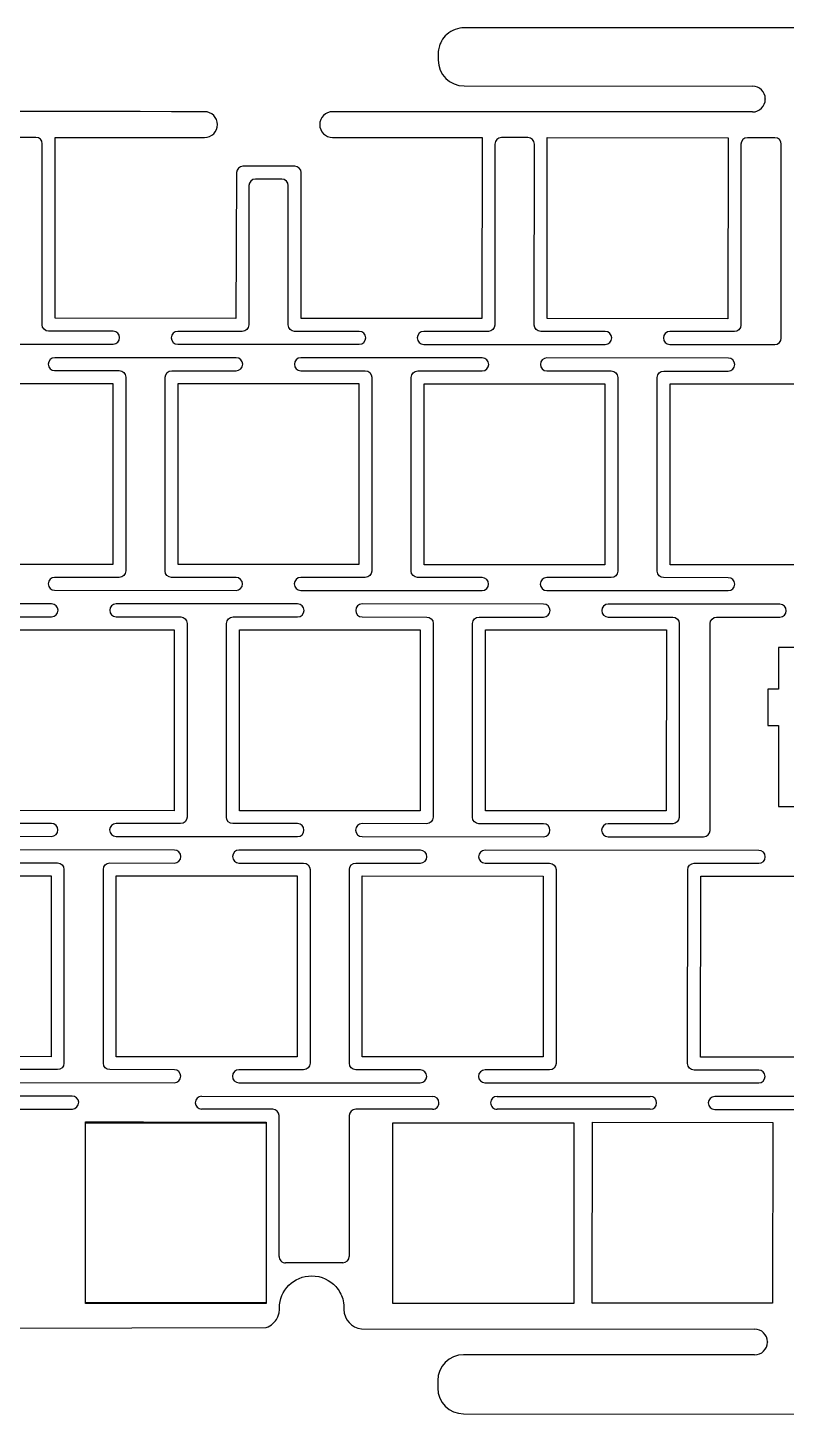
# Model space of a CAD drawing. Header units: millimetres. Extents: x -533 to 933, y 34 to 166.
# Drawn here: x 40.7 to 99.4, y 59 to 166.3 of the extents above; entities that cross this region are included whole.
import ezdxf

# ---------------------------------------------------------------- set-up
doc = ezdxf.new("R2010")
doc.units = ezdxf.units.MM
doc.header["$MEASUREMENT"] = 0
doc.layers.get('0').update_dxf_attribs({"lineweight": 0})

msp = doc.modelspace()

# ---------------------------------------------------------------- linework, layer by layer
at = {"color": 18, "lineweight": 25, "true_color": 0x000000}
for p, q in [((74.49, 161.82), (96.82, 161.81)), ((97.81, 160.82), (97.81, 160.8)), ((49.4, 159.84), (27.16, 159.85)), ((51.83, 159.83), (49.4, 159.84)), ((54.4, 159.83), (51.83, 159.83)), ((55.4, 158.83), (55.4, 158.83)), ((63.31, 158.83), (63.31, 158.83)), ((96.82, 159.81), (64.31, 159.83)), ((42.82, 143.84), (42.83, 157.84)), ((42.83, 157.84), (54.4, 157.83)), ((64.31, 157.83), (75.88, 157.82)), ((75.88, 157.82), (75.87, 143.82)), ((61.38, 155.61), (57.37, 155.61)), ((56.87, 155.11), (56.82, 143.83)), ((61.87, 143.83), (61.88, 155.11)), ((56.82, 143.83), (42.82, 143.84)), ((75.87, 143.82), (61.87, 143.83)), ((100.56, 118.36), (98.84, 118.36)), ((98.84, 118.36), (98.84, 115.13)), ((98.84, 115.13), (98.02, 115.13)), ((98.02, 115.13), (98.02, 112.33)), ((98.02, 112.33), (98.84, 112.33)), ((98.84, 112.33), (98.84, 106.06)), ((98.84, 106.06), (100.56, 106.06)), ((54.17, 83.63), (72.04, 83.62)), ((59.67, 82.63), (54.17, 82.63)), ((77.04, 83.62), (88.9, 83.62)), ((45.17, 68.64), (45.17, 81.64)), ((45.17, 81.64), (49.67, 81.64)), ((45.17, 81.58), (59.16, 81.58)), ((45.17, 67.58), (45.17, 81.58)), ((49.67, 81.64), (53.67, 81.63)), ((59.16, 81.58), (59.16, 67.58)), ((60.17, 80.69), (60.17, 82.13)), ((65.6, 82.13), (65.6, 71.24)), ((69.93, 82.62), (66.1, 82.63)), ((68.98, 81.58), (82.98, 81.58)), ((68.98, 67.58), (68.98, 81.58)), ((83.42, 82.62), (82.04, 82.62)), ((82.98, 81.58), (82.98, 67.58)), ((88.9, 82.62), (83.42, 82.62)), ((83.42, 82.62), (83.42, 82.62)), ((65.1, 70.74), (60.67, 70.74)), ((45.17, 67.64), (45.17, 68.64)), ((59.16, 67.63), (45.17, 67.64)), ((59.16, 68.59), (59.16, 67.63)), ((59.16, 67.58), (45.17, 67.58)), ((82.98, 67.58), (68.98, 67.58)), ((13.69, 65.64), (59.16, 65.72)), ((66.55, 65.63), (96.98, 65.61)), ((97.97, 64.62), (97.97, 64.6)), ((96.98, 63.61), (74.45, 63.62)), ((74.45, 59.05), (141.49, 59.02))]:
    msp.add_line(p, q, dxfattribs=at)
for points in [[(80.93, 157.82), (94.93, 157.81), (94.92, 143.81), (80.92, 143.82)], [(47.29, 138.79), (47.29, 124.79), (33.29, 124.79), (33.29, 138.79)], [(52.34, 124.78), (52.34, 138.78), (66.34, 138.78), (66.34, 124.78)], [(85.39, 124.77), (71.39, 124.77), (71.39, 138.77), (85.39, 138.77)], [(104.44, 124.76), (90.44, 124.77), (90.44, 138.77), (104.44, 138.76)], [(52.05, 119.73), (52.04, 105.73), (38.04, 105.74), (38.05, 119.74)], [(71.09, 105.72), (57.09, 105.73), (57.1, 119.73), (71.1, 119.72)], [(76.15, 119.72), (90.15, 119.72), (90.14, 105.72), (76.14, 105.72)], [(42.51, 86.69), (28.51, 86.7), (28.51, 100.7), (42.51, 100.69)], [(47.56, 100.69), (61.56, 100.68), (61.56, 86.68), (47.56, 86.69)], [(66.61, 86.68), (66.61, 100.68), (80.61, 100.67), (80.61, 86.67)], [(92.8, 86.66), (92.81, 100.66), (106.81, 100.66), (106.8, 86.66)], [(84.42, 81.62), (98.39, 81.61), (98.38, 67.61), (84.41, 67.62)]]:
    msp.add_lwpolyline(points, close=True, dxfattribs=at)
for points, knots in [([(117.8, 161.8), (121.84, 161.8), (125.89, 161.8), (129.48, 161.8), (131.31, 161.79), (133.02, 161.79), (134.56, 161.79), (135.26, 161.79), (135.92, 161.79), (136.54, 161.79), (136.98, 161.79), (137.48, 161.79), (138.07, 161.79), (138.4, 161.79), (138.75, 161.79), (139.13, 161.79), (139.58, 161.79), (140.13, 161.99), (140.49, 162.33), (140.83, 162.64), (141, 163.05), (141.06, 163.3), (141.1, 163.43), (141.13, 163.57), (141.13, 163.79), (141.13, 163.92), (141.13, 164.16), (141.13, 164.29), (141.13, 165.4), (140.23, 166.29), (139.13, 166.29), (126.16, 166.3), (113.19, 166.31), (102.45, 166.31), (97.08, 166.32), (92.27, 166.32), (88.29, 166.32), (87.2, 166.32), (86.18, 166.32), (85.22, 166.32), (84.63, 166.32), (84.06, 166.32), (83.39, 166.32), (81.13, 166.32), (78.07, 166.33), (74.49, 166.33), (74.06, 166.33), (73.52, 166.14), (73.15, 165.81), (72.8, 165.5), (72.62, 165.08), (72.55, 164.83), (72.52, 164.7), (72.49, 164.55), (72.49, 164.33), (72.49, 164.19), (72.49, 163.96), (72.49, 163.82), (72.49, 162.72), (73.38, 161.82), (74.49, 161.82)], [0, 0, 0, 0, 1, 1, 1, 2, 2, 2, 3, 3, 3, 4, 4, 4, 5, 5, 5, 6, 6, 6, 7, 7, 7, 8, 8, 8, 9, 9, 9, 10, 10, 10, 11, 11, 11, 12, 12, 12, 13, 13, 13, 14, 14, 14, 15, 15, 15, 16, 16, 16, 17, 17, 17, 18, 18, 18, 19, 19, 19, 20, 20, 20, 20]), ([(38.27, 142.84), (38.55, 142.84), (38.77, 143.06), (38.77, 143.34), (38.77, 143.34), (38.78, 157.34), (38.78, 157.34), (38.78, 157.62), (39, 157.84), (39.28, 157.84), (39.28, 157.84), (41.33, 157.84), (41.33, 157.84), (41.33, 157.84), (41.33, 157.84), (41.33, 157.84), (41.61, 157.84), (41.83, 157.62), (41.83, 157.34), (41.83, 157.34), (41.82, 143.34), (41.82, 143.34), (41.82, 143.06), (42.05, 142.84), (42.32, 142.84), (42.32, 142.84), (47.32, 142.84), (47.32, 142.84), (47.32, 142.84), (47.32, 142.84), (47.32, 142.84), (47.6, 142.84), (47.82, 142.61), (47.82, 142.34), (47.82, 142.06), (47.6, 141.84), (47.32, 141.84), (47.32, 141.84), (42.27, 141.84), (42.27, 141.84), (42.27, 141.84), (33.27, 141.84), (33.27, 141.84), (32.99, 141.84), (32.77, 142.07), (32.77, 142.34), (32.77, 142.34), (32.77, 142.34), (32.77, 142.34), (32.77, 142.62), (33, 142.84), (33.27, 142.84), (33.27, 142.84), (38.27, 142.84), (38.27, 142.84)], [0, 0, 0, 0, 1, 1, 1, 2, 2, 2, 3, 3, 3, 4, 4, 4, 5, 5, 5, 6, 6, 6, 7, 7, 7, 8, 8, 8, 9, 9, 9, 10, 10, 10, 11, 11, 11, 12, 12, 12, 13, 13, 13, 14, 14, 14, 15, 15, 15, 16, 16, 16, 17, 17, 17, 18, 18, 18, 18]), ([(79.92, 143.32), (79.92, 143.04), (80.15, 142.82), (80.42, 142.82), (80.42, 142.82), (85.42, 142.82), (85.42, 142.82), (85.7, 142.82), (85.92, 142.59), (85.92, 142.32), (85.92, 142.04), (85.7, 141.82), (85.42, 141.82), (85.42, 141.82), (71.37, 141.82), (71.37, 141.82), (71.09, 141.82), (70.87, 142.05), (70.87, 142.33), (70.87, 142.6), (71.1, 142.82), (71.37, 142.82), (71.37, 142.82), (76.37, 142.82), (76.37, 142.82), (76.65, 142.82), (76.87, 143.05), (76.87, 143.32), (76.87, 143.32), (76.88, 157.32), (76.88, 157.32), (76.88, 157.6), (77.1, 157.82), (77.38, 157.82), (77.38, 157.82), (79.43, 157.82), (79.43, 157.82), (79.43, 157.82), (79.43, 157.82), (79.43, 157.82), (79.71, 157.82), (79.93, 157.6), (79.93, 157.32), (79.93, 157.32), (79.92, 143.32), (79.92, 143.32)], [0, 0, 0, 0, 1, 1, 1, 2, 2, 2, 3, 3, 3, 4, 4, 4, 5, 5, 5, 6, 6, 6, 7, 7, 7, 8, 8, 8, 9, 9, 9, 10, 10, 10, 11, 11, 11, 12, 12, 12, 13, 13, 13, 14, 14, 14, 15, 15, 15, 15]), ([(95.42, 142.81), (95.7, 142.81), (95.92, 143.04), (95.92, 143.31), (95.92, 143.31), (95.93, 157.31), (95.93, 157.31), (95.93, 157.59), (96.15, 157.81), (96.43, 157.81), (96.43, 157.81), (98.55, 157.81), (98.55, 157.81), (98.83, 157.81), (99.05, 157.59), (99.05, 157.31), (99.05, 157.31), (99.05, 142.31), (99.05, 142.31), (99.05, 142.03), (98.82, 141.81), (98.55, 141.81), (98.55, 141.81), (90.42, 141.82), (90.42, 141.82), (90.14, 141.82), (89.92, 142.04), (89.92, 142.32), (89.92, 142.59), (90.15, 142.82), (90.42, 142.82), (90.42, 142.82), (95.42, 142.81), (95.42, 142.81)], [0, 0, 0, 0, 1, 1, 1, 2, 2, 2, 3, 3, 3, 4, 4, 4, 5, 5, 5, 6, 6, 6, 7, 7, 7, 8, 8, 8, 9, 9, 9, 10, 10, 10, 11, 11, 11, 11]), ([(57.32, 142.83), (57.6, 142.83), (57.82, 143.06), (57.82, 143.33), (57.82, 143.33), (57.83, 154.11), (57.83, 154.11), (57.83, 154.39), (58.05, 154.61), (58.33, 154.61), (58.33, 154.61), (60.38, 154.61), (60.38, 154.61), (60.65, 154.61), (60.88, 154.38), (60.88, 154.11), (60.88, 154.11), (60.87, 143.33), (60.87, 143.33), (60.87, 143.05), (61.1, 142.83), (61.37, 142.83), (61.37, 142.83), (66.37, 142.83), (66.37, 142.83), (66.65, 142.83), (66.87, 142.6), (66.87, 142.33), (66.87, 142.05), (66.65, 141.83), (66.37, 141.83), (66.37, 141.83), (52.32, 141.83), (52.32, 141.83), (52.32, 141.83), (52.32, 141.83), (52.32, 141.83), (52.04, 141.83), (51.82, 142.06), (51.82, 142.33), (51.82, 142.61), (52.05, 142.83), (52.32, 142.83), (52.32, 142.83), (57.32, 142.83), (57.32, 142.83)], [0, 0, 0, 0, 1, 1, 1, 2, 2, 2, 3, 3, 3, 4, 4, 4, 5, 5, 5, 6, 6, 6, 7, 7, 7, 8, 8, 8, 9, 9, 9, 10, 10, 10, 11, 11, 11, 12, 12, 12, 13, 13, 13, 14, 14, 14, 15, 15, 15, 15]), ([(51.85, 139.78), (51.57, 139.78), (51.35, 139.56), (51.35, 139.28), (51.35, 139.28), (51.34, 124.28), (51.34, 124.28), (51.34, 124.01), (51.56, 123.78), (51.84, 123.78), (51.84, 123.78), (56.84, 123.78), (56.84, 123.78), (57.11, 123.78), (57.34, 123.56), (57.34, 123.28), (57.34, 123.01), (57.11, 122.78), (56.84, 122.78), (56.84, 122.78), (42.79, 122.79), (42.79, 122.79), (42.51, 122.79), (42.29, 123.01), (42.29, 123.29), (42.29, 123.57), (42.51, 123.79), (42.79, 123.79), (42.79, 123.79), (47.79, 123.79), (47.79, 123.79), (48.06, 123.79), (48.29, 124.01), (48.29, 124.29), (48.29, 124.29), (48.29, 139.29), (48.29, 139.29), (48.29, 139.56), (48.07, 139.79), (47.79, 139.79), (47.79, 139.79), (42.79, 139.79), (42.79, 139.79), (42.52, 139.79), (42.29, 140.01), (42.3, 140.29), (42.3, 140.56), (42.52, 140.79), (42.8, 140.79), (42.8, 140.79), (56.85, 140.78), (56.85, 140.78), (56.85, 140.78), (56.85, 140.78), (56.85, 140.78), (57.12, 140.78), (57.35, 140.56), (57.35, 140.28), (57.34, 140), (57.12, 139.78), (56.84, 139.78), (56.84, 139.78), (51.85, 139.78), (51.85, 139.78)], [0, 0, 0, 0, 1, 1, 1, 2, 2, 2, 3, 3, 3, 4, 4, 4, 5, 5, 5, 6, 6, 6, 7, 7, 7, 8, 8, 8, 9, 9, 9, 10, 10, 10, 11, 11, 11, 12, 12, 12, 13, 13, 13, 14, 14, 14, 15, 15, 15, 16, 16, 16, 17, 17, 17, 18, 18, 18, 19, 19, 19, 20, 20, 20, 21, 21, 21, 21]), ([(70.39, 124.28), (70.39, 124), (70.61, 123.78), (70.89, 123.78), (70.89, 123.78), (75.89, 123.77), (75.89, 123.77), (76.16, 123.77), (76.39, 123.55), (76.39, 123.27), (76.39, 123), (76.16, 122.77), (75.89, 122.77), (75.89, 122.77), (61.84, 122.78), (61.84, 122.78), (61.56, 122.78), (61.34, 123), (61.34, 123.28), (61.34, 123.56), (61.56, 123.78), (61.84, 123.78), (61.84, 123.78), (66.84, 123.78), (66.84, 123.78), (67.11, 123.78), (67.34, 124), (67.34, 124.28), (67.34, 124.28), (67.34, 139.28), (67.34, 139.28), (67.34, 139.55), (67.12, 139.78), (66.84, 139.78), (66.84, 139.78), (61.84, 139.78), (61.84, 139.78), (61.57, 139.78), (61.34, 140), (61.35, 140.28), (61.35, 140.56), (61.57, 140.78), (61.85, 140.78), (61.85, 140.78), (75.9, 140.77), (75.9, 140.77), (76.17, 140.77), (76.4, 140.55), (76.4, 140.27), (76.39, 140), (76.17, 139.77), (75.89, 139.77), (75.89, 139.77), (70.9, 139.77), (70.9, 139.77), (70.62, 139.77), (70.4, 139.55), (70.4, 139.27), (70.4, 139.27), (70.39, 124.28), (70.39, 124.28)], [0, 0, 0, 0, 1, 1, 1, 2, 2, 2, 3, 3, 3, 4, 4, 4, 5, 5, 5, 6, 6, 6, 7, 7, 7, 8, 8, 8, 9, 9, 9, 10, 10, 10, 11, 11, 11, 12, 12, 12, 13, 13, 13, 14, 14, 14, 15, 15, 15, 16, 16, 16, 17, 17, 17, 18, 18, 18, 19, 19, 19, 20, 20, 20, 20]), ([(85.89, 123.77), (86.16, 123.77), (86.39, 123.99), (86.39, 124.27), (86.39, 124.27), (86.39, 139.27), (86.39, 139.27), (86.39, 139.54), (86.17, 139.77), (85.89, 139.77), (85.89, 139.77), (80.89, 139.77), (80.89, 139.77), (80.62, 139.77), (80.39, 139.99), (80.4, 140.27), (80.4, 140.55), (80.62, 140.77), (80.9, 140.77), (80.9, 140.77), (94.95, 140.76), (94.95, 140.76), (95.22, 140.76), (95.45, 140.54), (95.45, 140.26), (95.44, 139.99), (95.22, 139.76), (94.94, 139.76), (94.94, 139.76), (89.95, 139.76), (89.95, 139.76), (89.67, 139.76), (89.45, 139.54), (89.45, 139.26), (89.45, 139.26), (89.44, 124.27), (89.44, 124.27), (89.44, 123.99), (89.66, 123.77), (89.94, 123.77), (89.94, 123.77), (94.94, 123.76), (94.94, 123.76), (94.94, 123.76), (94.94, 123.76), (94.94, 123.76), (95.21, 123.76), (95.44, 123.54), (95.44, 123.26), (95.44, 122.99), (95.21, 122.76), (94.94, 122.76), (94.94, 122.76), (80.89, 122.77), (80.89, 122.77), (80.61, 122.77), (80.39, 122.99), (80.39, 123.27), (80.39, 123.55), (80.61, 123.77), (80.89, 123.77), (80.89, 123.77), (85.89, 123.77), (85.89, 123.77)], [0, 0, 0, 0, 1, 1, 1, 2, 2, 2, 3, 3, 3, 4, 4, 4, 5, 5, 5, 6, 6, 6, 7, 7, 7, 8, 8, 8, 9, 9, 9, 10, 10, 10, 11, 11, 11, 12, 12, 12, 13, 13, 13, 14, 14, 14, 15, 15, 15, 16, 16, 16, 17, 17, 17, 18, 18, 18, 19, 19, 19, 20, 20, 20, 21, 21, 21, 21]), ([(37.55, 120.74), (37.27, 120.74), (37.05, 120.52), (37.05, 120.24), (37.05, 120.24), (37.04, 105.24), (37.04, 105.24), (37.04, 104.97), (37.26, 104.74), (37.54, 104.74), (37.54, 104.74), (42.54, 104.74), (42.54, 104.74), (42.82, 104.74), (43.04, 104.52), (43.04, 104.24), (43.04, 103.96), (42.82, 103.74), (42.54, 103.74), (42.54, 103.74), (28.49, 103.75), (28.49, 103.75), (28.21, 103.75), (27.99, 103.97), (27.99, 104.25), (27.99, 104.52), (28.21, 104.75), (28.49, 104.75), (28.49, 104.75), (33.49, 104.74), (33.49, 104.74), (33.77, 104.74), (33.99, 104.97), (33.99, 105.24), (33.99, 105.24), (34, 120.24), (34, 120.24), (34, 120.52), (33.77, 120.74), (33.5, 120.74), (33.5, 120.74), (28.5, 120.75), (28.5, 120.75), (28.22, 120.75), (28, 120.97), (28, 121.25), (28, 121.52), (28.22, 121.75), (28.5, 121.75), (28.5, 121.75), (42.55, 121.74), (42.55, 121.74), (42.82, 121.74), (43.05, 121.51), (43.05, 121.24), (43.05, 120.96), (42.82, 120.74), (42.55, 120.74), (42.55, 120.74), (37.55, 120.74), (37.55, 120.74)], [0, 0, 0, 0, 1, 1, 1, 2, 2, 2, 3, 3, 3, 4, 4, 4, 5, 5, 5, 6, 6, 6, 7, 7, 7, 8, 8, 8, 9, 9, 9, 10, 10, 10, 11, 11, 11, 12, 12, 12, 13, 13, 13, 14, 14, 14, 15, 15, 15, 16, 16, 16, 17, 17, 17, 18, 18, 18, 19, 19, 19, 20, 20, 20, 20]), ([(56.09, 105.23), (56.09, 104.96), (56.31, 104.73), (56.59, 104.73), (56.59, 104.73), (61.59, 104.73), (61.59, 104.73), (61.87, 104.73), (62.09, 104.51), (62.09, 104.23), (62.09, 103.95), (61.87, 103.73), (61.59, 103.73), (61.59, 103.73), (47.54, 103.74), (47.54, 103.74), (47.26, 103.74), (47.04, 103.96), (47.04, 104.24), (47.04, 104.51), (47.26, 104.74), (47.54, 104.74), (47.54, 104.74), (52.54, 104.73), (52.54, 104.73), (52.82, 104.73), (53.04, 104.96), (53.04, 105.23), (53.04, 105.23), (53.05, 120.23), (53.05, 120.23), (53.05, 120.51), (52.82, 120.73), (52.55, 120.73), (52.55, 120.73), (47.55, 120.74), (47.55, 120.74), (47.27, 120.74), (47.05, 120.96), (47.05, 121.24), (47.05, 121.51), (47.27, 121.74), (47.55, 121.74), (47.55, 121.74), (61.6, 121.73), (61.6, 121.73), (61.87, 121.73), (62.1, 121.5), (62.1, 121.23), (62.1, 120.95), (61.87, 120.73), (61.6, 120.73), (61.6, 120.73), (56.6, 120.73), (56.6, 120.73), (56.32, 120.73), (56.1, 120.51), (56.1, 120.23), (56.1, 120.23), (56.09, 105.23), (56.09, 105.23)], [0, 0, 0, 0, 1, 1, 1, 2, 2, 2, 3, 3, 3, 4, 4, 4, 5, 5, 5, 6, 6, 6, 7, 7, 7, 8, 8, 8, 9, 9, 9, 10, 10, 10, 11, 11, 11, 12, 12, 12, 13, 13, 13, 14, 14, 14, 15, 15, 15, 16, 16, 16, 17, 17, 17, 18, 18, 18, 19, 19, 19, 20, 20, 20, 20]), ([(75.14, 105.22), (75.14, 104.95), (75.36, 104.72), (75.64, 104.72), (75.64, 104.72), (80.64, 104.72), (80.64, 104.72), (80.92, 104.72), (81.14, 104.5), (81.14, 104.22), (81.14, 103.94), (80.92, 103.72), (80.64, 103.72), (80.64, 103.72), (66.59, 103.73), (66.59, 103.73), (66.31, 103.73), (66.09, 103.95), (66.09, 104.23), (66.09, 104.5), (66.31, 104.73), (66.59, 104.73), (66.59, 104.73), (71.59, 104.72), (71.59, 104.72), (71.87, 104.72), (72.09, 104.95), (72.09, 105.22), (72.09, 105.22), (72.1, 120.22), (72.1, 120.22), (72.1, 120.5), (71.87, 120.72), (71.6, 120.72), (71.6, 120.72), (66.6, 120.73), (66.6, 120.73), (66.32, 120.73), (66.1, 120.95), (66.1, 121.23), (66.1, 121.5), (66.32, 121.73), (66.6, 121.73), (66.6, 121.73), (80.65, 121.72), (80.65, 121.72), (80.65, 121.72), (80.65, 121.72), (80.65, 121.72), (80.92, 121.72), (81.15, 121.5), (81.15, 121.22), (81.15, 120.94), (80.92, 120.72), (80.65, 120.72), (80.65, 120.72), (75.65, 120.72), (75.65, 120.72), (75.37, 120.72), (75.15, 120.5), (75.15, 120.22), (75.15, 120.22), (75.14, 105.22), (75.14, 105.22)], [0, 0, 0, 0, 1, 1, 1, 2, 2, 2, 3, 3, 3, 4, 4, 4, 5, 5, 5, 6, 6, 6, 7, 7, 7, 8, 8, 8, 9, 9, 9, 10, 10, 10, 11, 11, 11, 12, 12, 12, 13, 13, 13, 14, 14, 14, 15, 15, 15, 16, 16, 16, 17, 17, 17, 18, 18, 18, 19, 19, 19, 20, 20, 20, 21, 21, 21, 21]), ([(94.04, 120.71), (93.76, 120.71), (93.54, 120.49), (93.54, 120.21), (93.54, 120.21), (93.53, 104.21), (93.53, 104.21), (93.53, 103.94), (93.31, 103.71), (93.03, 103.71), (93.03, 103.71), (85.64, 103.72), (85.64, 103.72), (85.36, 103.72), (85.14, 103.94), (85.14, 104.22), (85.14, 104.49), (85.36, 104.72), (85.64, 104.72), (85.64, 104.72), (90.64, 104.72), (90.64, 104.72), (90.92, 104.71), (91.14, 104.94), (91.14, 105.21), (91.14, 105.21), (91.15, 120.21), (91.15, 120.21), (91.15, 120.49), (90.92, 120.71), (90.65, 120.71), (90.65, 120.71), (85.65, 120.72), (85.65, 120.72), (85.37, 120.72), (85.15, 120.94), (85.15, 121.22), (85.15, 121.49), (85.37, 121.72), (85.65, 121.72), (85.65, 121.72), (98.94, 121.71), (98.94, 121.71), (99.21, 121.71), (99.44, 121.49), (99.44, 121.21), (99.44, 120.93), (99.21, 120.71), (98.94, 120.71), (98.94, 120.71), (94.04, 120.71), (94.04, 120.71)], [0, 0, 0, 0, 1, 1, 1, 2, 2, 2, 3, 3, 3, 4, 4, 4, 5, 5, 5, 6, 6, 6, 7, 7, 7, 8, 8, 8, 9, 9, 9, 10, 10, 10, 11, 11, 11, 12, 12, 12, 13, 13, 13, 14, 14, 14, 15, 15, 15, 16, 16, 16, 17, 17, 17, 17]), ([(43.01, 85.69), (43.28, 85.69), (43.51, 85.91), (43.51, 86.19), (43.51, 86.19), (43.51, 101.19), (43.51, 101.19), (43.51, 101.46), (43.29, 101.69), (43.01, 101.69), (43.01, 101.69), (38.01, 101.69), (38.01, 101.69), (37.74, 101.69), (37.51, 101.91), (37.51, 102.19), (37.51, 102.47), (37.74, 102.69), (38.01, 102.69), (38.01, 102.69), (52.06, 102.68), (52.06, 102.68), (52.34, 102.68), (52.56, 102.46), (52.56, 102.18), (52.56, 101.91), (52.34, 101.68), (52.06, 101.68), (52.06, 101.68), (47.06, 101.69), (47.06, 101.69), (46.79, 101.69), (46.56, 101.46), (46.56, 101.19), (46.56, 101.19), (46.56, 86.19), (46.56, 86.19), (46.56, 85.91), (46.78, 85.69), (47.06, 85.69), (47.06, 85.69), (52.06, 85.68), (52.06, 85.68), (52.33, 85.68), (52.56, 85.46), (52.55, 85.18), (52.55, 84.91), (52.33, 84.68), (52.05, 84.68), (52.05, 84.68), (38, 84.69), (38, 84.69), (37.73, 84.69), (37.5, 84.92), (37.5, 85.19), (37.51, 85.47), (37.73, 85.69), (38.01, 85.69), (38.01, 85.69), (43.01, 85.69), (43.01, 85.69)], [0, 0, 0, 0, 1, 1, 1, 2, 2, 2, 3, 3, 3, 4, 4, 4, 5, 5, 5, 6, 6, 6, 7, 7, 7, 8, 8, 8, 9, 9, 9, 10, 10, 10, 11, 11, 11, 12, 12, 12, 13, 13, 13, 14, 14, 14, 15, 15, 15, 16, 16, 16, 17, 17, 17, 18, 18, 18, 19, 19, 19, 20, 20, 20, 20]), ([(62.06, 85.68), (62.33, 85.68), (62.56, 85.9), (62.56, 86.18), (62.56, 86.18), (62.56, 101.18), (62.56, 101.18), (62.56, 101.45), (62.34, 101.68), (62.06, 101.68), (62.06, 101.68), (57.06, 101.68), (57.06, 101.68), (56.79, 101.68), (56.56, 101.91), (56.56, 102.18), (56.56, 102.46), (56.79, 102.68), (57.06, 102.68), (57.06, 102.68), (71.11, 102.67), (71.11, 102.67), (71.39, 102.67), (71.61, 102.45), (71.61, 102.17), (71.61, 101.9), (71.39, 101.67), (71.11, 101.67), (71.11, 101.67), (66.11, 101.68), (66.11, 101.68), (65.84, 101.68), (65.61, 101.45), (65.61, 101.18), (65.61, 101.18), (65.61, 86.18), (65.61, 86.18), (65.61, 85.9), (65.83, 85.68), (66.11, 85.68), (66.11, 85.68), (71.11, 85.67), (71.11, 85.67), (71.38, 85.67), (71.61, 85.45), (71.6, 85.17), (71.6, 84.9), (71.38, 84.67), (71.1, 84.67), (71.1, 84.67), (57.05, 84.68), (57.05, 84.68), (56.78, 84.68), (56.55, 84.91), (56.55, 85.18), (56.56, 85.46), (56.78, 85.68), (57.06, 85.68), (57.06, 85.68), (62.06, 85.68), (62.06, 85.68)], [0, 0, 0, 0, 1, 1, 1, 2, 2, 2, 3, 3, 3, 4, 4, 4, 5, 5, 5, 6, 6, 6, 7, 7, 7, 8, 8, 8, 9, 9, 9, 10, 10, 10, 11, 11, 11, 12, 12, 12, 13, 13, 13, 14, 14, 14, 15, 15, 15, 16, 16, 16, 17, 17, 17, 18, 18, 18, 19, 19, 19, 20, 20, 20, 20]), ([(91.8, 86.16), (91.8, 85.89), (92.02, 85.66), (92.3, 85.66), (92.3, 85.66), (97.3, 85.66), (97.3, 85.66), (97.57, 85.66), (97.8, 85.44), (97.8, 85.16), (97.8, 84.89), (97.57, 84.66), (97.3, 84.66), (97.3, 84.66), (76.1, 84.67), (76.1, 84.67), (75.83, 84.67), (75.6, 84.9), (75.6, 85.17), (75.61, 85.45), (75.83, 85.67), (76.11, 85.67), (76.11, 85.67), (81.11, 85.67), (81.11, 85.67), (81.38, 85.67), (81.61, 85.89), (81.61, 86.17), (81.61, 86.17), (81.61, 101.17), (81.61, 101.17), (81.61, 101.44), (81.39, 101.67), (81.11, 101.67), (81.11, 101.67), (76.11, 101.67), (76.11, 101.67), (75.84, 101.67), (75.61, 101.9), (75.61, 102.17), (75.61, 102.45), (75.84, 102.67), (76.11, 102.67), (76.11, 102.67), (97.31, 102.66), (97.31, 102.66), (97.31, 102.66), (97.31, 102.66), (97.31, 102.66), (97.58, 102.66), (97.81, 102.44), (97.81, 102.16), (97.81, 101.88), (97.58, 101.66), (97.31, 101.66), (97.31, 101.66), (92.31, 101.66), (92.31, 101.66), (92.03, 101.66), (91.81, 101.44), (91.81, 101.16), (91.81, 101.16), (91.8, 86.16), (91.8, 86.16)], [0, 0, 0, 0, 1, 1, 1, 2, 2, 2, 3, 3, 3, 4, 4, 4, 5, 5, 5, 6, 6, 6, 7, 7, 7, 8, 8, 8, 9, 9, 9, 10, 10, 10, 11, 11, 11, 12, 12, 12, 13, 13, 13, 14, 14, 14, 15, 15, 15, 16, 16, 16, 17, 17, 17, 18, 18, 18, 19, 19, 19, 20, 20, 20, 21, 21, 21, 21]), ([(44.17, 82.64), (44.17, 82.64), (43.77, 82.64), (43.77, 82.64), (43.77, 82.64), (38, 82.64), (38, 82.64), (37.73, 82.64), (37.5, 82.86), (37.5, 83.14), (37.5, 83.42), (37.73, 83.64), (38, 83.64), (38, 83.64), (44.15, 83.64), (44.15, 83.64), (44.41, 83.64), (44.63, 83.43), (44.65, 83.16), (44.66, 82.89), (44.45, 82.65), (44.17, 82.64)], [0, 0, 0, 0, 1, 1, 1, 2, 2, 2, 3, 3, 3, 4, 4, 4, 5, 5, 5, 6, 6, 6, 7, 7, 7, 7]), ([(53.67, 83.13), (53.67, 82.86), (53.9, 82.63), (54.17, 82.63), (54.17, 82.63), (54.17, 82.63), (54.17, 82.63)], [0, 0, 0, 0, 1, 1, 1, 2, 2, 2, 2]), ([(72.54, 83.12), (72.54, 83.4), (72.32, 83.62), (72.04, 83.62), (72.04, 83.62), (72.04, 83.62), (72.04, 83.62)], [0, 0, 0, 0, 1, 1, 1, 2, 2, 2, 2]), ([(72.04, 82.62), (72.18, 82.62), (72.31, 82.68), (72.4, 82.77), (72.49, 82.86), (72.54, 82.99), (72.54, 83.12)], [0, 0, 0, 0, 1, 1, 1, 2, 2, 2, 2]), ([(76.54, 83.12), (76.54, 82.99), (76.6, 82.86), (76.69, 82.77), (76.78, 82.68), (76.91, 82.62), (77.04, 82.62)], [0, 0, 0, 0, 1, 1, 1, 2, 2, 2, 2]), ([(89.4, 83.12), (89.4, 83.39), (89.18, 83.62), (88.9, 83.62), (88.9, 83.62), (88.9, 83.62), (88.9, 83.62)], [0, 0, 0, 0, 1, 1, 1, 2, 2, 2, 2]), ([(93.9, 83.61), (93.9, 83.61), (104.44, 83.61), (104.44, 83.61), (104.44, 83.61), (104.44, 83.61), (104.44, 83.61), (104.72, 83.61), (104.94, 83.38), (104.94, 83.11), (104.94, 82.83), (104.72, 82.61), (104.44, 82.61), (104.44, 82.61), (93.9, 82.61), (93.9, 82.61), (93.63, 82.61), (93.4, 82.84), (93.4, 83.11), (93.4, 83.11), (93.4, 83.11), (93.4, 83.11), (93.4, 83.39), (93.63, 83.61), (93.9, 83.61)], [0, 0, 0, 0, 1, 1, 1, 2, 2, 2, 3, 3, 3, 4, 4, 4, 5, 5, 5, 6, 6, 6, 7, 7, 7, 8, 8, 8, 8]), ([(53.67, 81.63), (54.78, 81.63), (55.89, 81.63), (56.55, 81.63), (56.76, 81.63), (56.93, 81.63), (57.03, 81.63), (57.14, 81.63), (57.27, 81.63), (57.46, 81.63), (57.65, 81.63), (57.89, 81.63), (58.17, 81.63), (58.18, 81.63), (58.19, 81.63), (58.2, 81.63), (58.21, 81.63), (58.21, 81.63), (58.22, 81.63), (58.54, 81.63), (58.85, 81.63), (59.17, 81.63)], [0, 0, 0, 0, 1, 1, 1, 2, 2, 2, 3, 3, 3, 4, 4, 4, 5, 5, 5, 6, 6, 6, 7, 7, 7, 7]), ([(59.17, 81.63), (59.17, 81.38), (59.17, 81.13), (59.17, 80.95), (59.17, 80.87), (59.17, 80.82), (59.17, 80.69), (59.17, 80.68), (59.17, 80.67), (59.17, 80.66), (59.17, 80.65), (59.17, 80.64), (59.17, 80.63), (59.17, 78.21), (59.17, 75.78), (59.17, 73.8), (59.17, 73.13), (59.17, 72.51), (59.17, 71.96), (59.17, 71.51), (59.17, 71.09), (59.17, 70.74), (59.17, 70.51), (59.17, 70.27), (59.17, 69.95), (59.17, 69.58), (59.17, 69.14), (59.17, 68.63), (59.17, 68.62), (59.17, 68.6), (59.16, 68.59)], [0, 0, 0, 0, 1, 1, 1, 2, 2, 2, 3, 3, 3, 4, 4, 4, 5, 5, 5, 6, 6, 6, 7, 7, 7, 8, 8, 8, 9, 9, 9, 10, 10, 10, 10]), ([(72.04, 82.62), (71.57, 82.62), (71.09, 82.62), (70.74, 82.63), (70.58, 82.63), (70.45, 82.63), (70.36, 82.63), (70.28, 82.63), (70.15, 82.63), (69.99, 82.63), (69.97, 82.63), (69.95, 82.63), (69.93, 82.62)], [0, 0, 0, 0, 1, 1, 1, 2, 2, 2, 3, 3, 3, 4, 4, 4, 4]), ([(82.04, 82.62), (82.02, 82.62), (82, 82.62), (81.99, 82.62), (80.34, 82.62), (78.69, 82.62), (77.04, 82.62)], [0, 0, 0, 0, 1, 1, 1, 2, 2, 2, 2]), ([(60.17, 71.24), (60.17, 73.15), (60.17, 75.06), (60.17, 76.61), (60.17, 77.23), (60.17, 77.79), (60.17, 78.27), (60.17, 78.55), (60.17, 78.8), (60.17, 79.02), (60.17, 79.22), (60.17, 79.5), (60.17, 79.83), (60.17, 80.07), (60.17, 80.34), (60.17, 80.63), (60.17, 80.65), (60.17, 80.67), (60.17, 80.69)], [0, 0, 0, 0, 1, 1, 1, 2, 2, 2, 3, 3, 3, 4, 4, 4, 5, 5, 5, 6, 6, 6, 6]), ([(60.17, 71.24), (60.17, 71.11), (60.22, 70.98), (60.31, 70.88), (60.41, 70.79), (60.54, 70.74), (60.67, 70.74)], [0, 0, 0, 0, 1, 1, 1, 2, 2, 2, 2]), ([(65.1, 70.74), (65.37, 70.74), (65.6, 70.96), (65.6, 71.24), (65.6, 71.24), (65.6, 71.24), (65.6, 71.24)], [0, 0, 0, 0, 1, 1, 1, 2, 2, 2, 2]), ([(59.16, 65.72), (59.57, 65.86), (59.87, 66.17), (60.02, 66.45), (60.09, 66.58), (60.13, 66.71), (60.15, 66.8), (60.17, 66.87), (60.19, 66.99), (60.19, 67.15), (60.19, 67.17), (60.19, 67.21), (60.19, 67.23), (60.19, 68.61), (61.31, 69.73), (62.69, 69.73), (63.45, 69.73), (64.12, 69.38), (64.55, 68.91), (64.81, 68.61), (64.99, 68.28), (65.09, 67.95), (65.15, 67.74), (65.19, 67.58), (65.19, 67.23), (65.19, 67.19), (65.19, 67.15), (65.19, 67.12), (65.19, 66.34), (65.79, 65.7), (66.55, 65.63)], [0, 0, 0, 0, 1, 1, 1, 2, 2, 2, 3, 3, 3, 4, 4, 4, 5, 5, 5, 6, 6, 6, 7, 7, 7, 8, 8, 8, 9, 9, 9, 10, 10, 10, 10]), ([(74.45, 63.62), (74.45, 63.62), (74.45, 63.62), (74.45, 63.62), (73.35, 63.62), (72.45, 62.72), (72.45, 61.62), (72.45, 61.43), (72.45, 61.24), (72.45, 61.05), (72.45, 59.95), (73.35, 59.05), (74.45, 59.05)], [0, 0, 0, 0, 1, 1, 1, 2, 2, 2, 3, 3, 3, 4, 4, 4, 4])]:
    msp.add_open_spline(points, degree=3, knots=knots, dxfattribs=at)
for points in [[(97.81, 160.82), (97.81, 161.37), (97.36, 161.81), (96.82, 161.81)], [(96.82, 159.81), (97.36, 159.81), (97.81, 160.25), (97.81, 160.8)], [(55.4, 158.83), (55.4, 159.38), (54.95, 159.83), (54.4, 159.83)], [(54.4, 157.83), (54.95, 157.83), (55.4, 158.28), (55.4, 158.83)], [(64.31, 159.83), (63.76, 159.83), (63.31, 159.38), (63.31, 158.83)], [(63.31, 158.83), (63.31, 158.28), (63.76, 157.83), (64.31, 157.83)], [(57.37, 155.61), (57.1, 155.61), (56.87, 155.39), (56.87, 155.11)], [(61.88, 155.11), (61.88, 155.38), (61.65, 155.61), (61.38, 155.61)], [(54.17, 83.63), (53.9, 83.63), (53.67, 83.41), (53.67, 83.13)], [(60.17, 82.13), (60.17, 82.41), (59.95, 82.63), (59.67, 82.63)], [(77.04, 83.62), (76.77, 83.62), (76.54, 83.4), (76.54, 83.12)], [(88.9, 82.62), (89.18, 82.62), (89.4, 82.84), (89.4, 83.12)], [(66.1, 82.63), (65.83, 82.63), (65.6, 82.4), (65.6, 82.13)], [(97.97, 64.62), (97.97, 65.17), (97.53, 65.61), (96.98, 65.61)], [(96.98, 63.61), (97.53, 63.61), (97.97, 64.06), (97.97, 64.6)]]:
    msp.add_open_spline(points, degree=3, dxfattribs=at)

doc.saveas('drawing.dxf')
